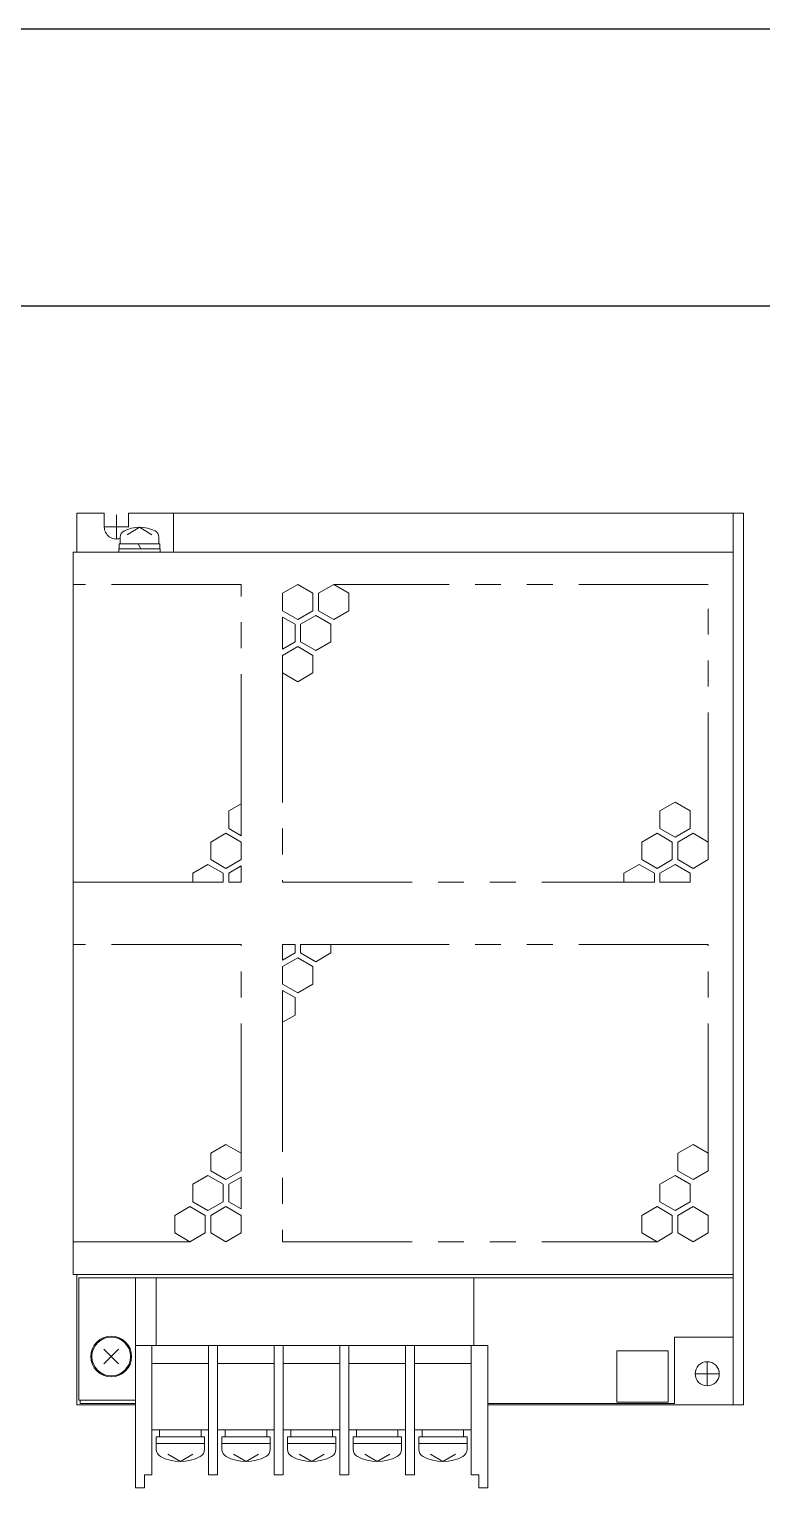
# Model space of a CAD drawing. Header units: millimetres. Extents: x -208796 to -83323, y 30910 to 103951.
# Drawn here: x -100429.8 to -100323.7, y 36231.3 to 36442.3 of the extents above; entities that cross this region are included whole.
import ezdxf

# ---------------------------------------------------------------- set-up
doc = ezdxf.new("R2010")
doc.units = ezdxf.units.MM
doc.header["$LTSCALE"] = 3
doc.linetypes.add('CENTER', pattern=[50.8, 31.75, -6.35, 6.35, -6.35])
doc.linetypes.add('PHANTOM', pattern=[2.5, 1.25, -0.25, 0.25, -0.25, 0.25, -0.25])

# ---------------------------------------------------------------- blocks, each defined once
blk = doc.blocks.new('*U105')
at = {"color": 0, "lineweight": 5}
for p, q in [((-152.7, 48), (-152.7, 39.5)), ((-133.85, 48), (-152.7, 48)), ((-152.5, 47.5), (-152.5, 39.5)), ((-152.5, 47.5), (-152, 47.5)), ((-134.33, 47.7), (-152, 47.7)), ((-152, 47.7), (-152, 39.5)), ((-134.33, -47), (-134.33, 47.7)), ((-133.85, -47), (-133.85, 48.5)), ((-133.85, 48.5), (-29.35, 48.5)), ((-29.35, 48.5), (-29.35, -47)), ((-23.7, 48), (-29.35, 48)), ((-23.7, 44), (-23.7, 48)), ((-144.64, 41.94), (-146.76, 44.06)), ((-144.64, 44.06), (-146.76, 41.94)), ((-23.7, 44), (-25.7, 44)), ((-28.85, 41.9), (-29.35, 41.9)), ((-28.85, 41.9), (-28.85, 35.9)), ((-28.15, 41.85), (-28.85, 41.85)), ((-28.15, 41.85), (-28.15, 35.95)), ((-27.18, 41.7), (-28.15, 41.7)), ((-25.75, 38.9), (-26.83, 40.7)), ((-25.7, 40.5), (-23.7, 40.5)), ((-23.7, 40.5), (-23.7, -48.5)), ((-164.7, 39.5), (-134.33, 39.5)), ((-164.7, 39.5), (-164.7, 38.2)), ((-162.8, 38.2), (-164.7, 38.2)), ((-162.8, 37.1), (-162.8, 38.2)), ((-144.1, -11.5), (-144.1, 39.5)), ((-28.85, 38.7), (-28.15, 39.1)), ((-25.75, 38.9), (-26.83, 37.1)), ((-144.1, 37.1), (-162.8, 37.1)), ((-159.11, 36.49), (-158.3, 36.49)), ((-158.3, 29.5), (-158.3, 36.5)), ((-158.3, 36.5), (-157.3, 36.5)), ((-157.3, 36), (-157.3, 36.5)), ((-157.3, 30), (-157.3, 36)), ((-157.3, 36), (-156.3, 36)), ((-156.3, 28.9), (-156.3, 37.1)), ((-146.7, 28.9), (-146.7, 37.1)), ((-144.1, 36.5), (-134.33, 36.5)), ((-29.35, 35.9), (-28.85, 35.9)), ((-28.85, 35.95), (-28.15, 35.95)), ((-27.18, 36.1), (-28.15, 36.1)), ((-160.9, 32.99), (-159.82, 34.79)), ((-127.82, 33.8), (-129.09, 31.6)), ((-125.28, 33.8), (-127.82, 33.8)), ((-124.01, 31.6), (-125.28, 33.8)), ((-29.35, 34), (-23.7, 34)), ((-160.9, 32.99), (-159.82, 31.19)), ((-157.3, 30), (-156.3, 30)), ((-157.3, 29.5), (-157.3, 30)), ((-129.09, 31.6), (-127.82, 29.4)), ((-125.28, 29.4), (-124.01, 31.6)), ((-123.32, 31.2), (-124.59, 29)), ((-120.78, 31.2), (-123.32, 31.2)), ((-119.51, 29), (-120.78, 31.2)), ((-75.78, 31.2), (-77.1, 31.2)), ((-77.1, 26.8), (-77.1, 31.2)), ((-74.51, 29), (-75.78, 31.2)), ((-144.1, 28.9), (-162.8, 28.9)), ((-162.8, 27.6), (-162.8, 28.9)), ((-162.8, 27.6), (-144.1, 27.6)), ((-159.11, 29.49), (-158.3, 29.49)), ((-158.3, 29.5), (-157.3, 29.5)), ((-156.3, 19.4), (-156.3, 27.6)), ((-146.7, 19.4), (-146.7, 27.6)), ((-127.82, 28.6), (-129.09, 26.4)), ((-127.82, 29.4), (-125.28, 29.4)), ((-125.28, 28.6), (-127.82, 28.6)), ((-124.01, 26.4), (-125.28, 28.6)), ((-124.59, 29), (-123.32, 26.8)), ((-120.78, 26.8), (-119.51, 29)), ((-118.82, 28.6), (-120.09, 26.4)), ((-116.28, 28.6), (-118.82, 28.6)), ((-115.01, 26.4), (-116.28, 28.6)), ((-75.78, 26.8), (-74.51, 29)), ((-73.82, 28.6), (-75.09, 26.4)), ((-71.28, 28.6), (-73.82, 28.6)), ((-70.01, 26.4), (-71.28, 28.6)), ((-159.11, 26.99), (-158.3, 26.99)), ((-158.3, 20), (-158.3, 27)), ((-158.3, 27), (-157.3, 27)), ((-157.3, 26.5), (-157.3, 27)), ((-157.3, 20.5), (-157.3, 26.5)), ((-157.3, 26.5), (-156.3, 26.5)), ((-129.09, 26.4), (-127.82, 24.2)), ((-125.28, 24.2), (-124.01, 26.4)), ((-123.32, 26), (-124.36, 24.2)), ((-123.32, 26.8), (-120.78, 26.8)), ((-120.78, 26), (-123.32, 26)), ((-119.74, 24.2), (-120.78, 26)), ((-120.09, 26.4), (-118.82, 24.2)), ((-116.28, 24.2), (-115.01, 26.4)), ((-77.1, 26.8), (-75.78, 26.8)), ((-75.78, 26), (-77.1, 26)), ((-77.1, 24.2), (-77.1, 26)), ((-74.74, 24.2), (-75.78, 26)), ((-75.09, 26.4), (-73.82, 24.2)), ((-71.28, 24.2), (-70.01, 26.4)), ((-69.32, 26), (-70.36, 24.2)), ((-66.78, 26), (-69.32, 26)), ((-65.74, 24.2), (-66.78, 26)), ((-160.9, 23.49), (-159.82, 25.29)), ((-160.9, 23.49), (-159.82, 21.69)), ((-127.82, 24.2), (-125.28, 24.2)), ((-124.36, 24.2), (-119.74, 24.2)), ((-118.82, 24.2), (-116.28, 24.2)), ((-74.74, 24.2), (-77.1, 24.2)), ((-73.82, 24.2), (-71.28, 24.2)), ((-65.74, 24.2), (-70.36, 24.2)), ((-144.1, 19.4), (-162.8, 19.4)), ((-162.8, 18.1), (-162.8, 19.4)), ((-159.11, 19.99), (-158.3, 19.99)), ((-158.3, 20), (-157.3, 20)), ((-157.3, 20.5), (-156.3, 20.5)), ((-157.3, 20), (-157.3, 20.5)), ((-162.8, 18.1), (-144.1, 18.1)), ((-159.11, 17.49), (-158.3, 17.49)), ((-158.3, 10.5), (-158.3, 17.5)), ((-158.3, 17.5), (-157.3, 17.5)), ((-157.3, 17), (-157.3, 17.5)), ((-157.3, 11), (-157.3, 17)), ((-157.3, 17), (-156.3, 17)), ((-156.3, 9.9), (-156.3, 18.1)), ((-146.7, 9.9), (-146.7, 18.1)), ((-97.36, 18.2), (-92.74, 18.2)), ((-97.36, 18.2), (-96.32, 16.4)), ((-93.78, 16.4), (-92.74, 18.2)), ((-91.82, 18.2), (-93.09, 16)), ((-89.28, 18.2), (-91.82, 18.2)), ((-88.01, 16), (-89.28, 18.2)), ((-88.36, 18.2), (-86.1, 18.2)), ((-88.36, 18.2), (-87.32, 16.4)), ((-86.1, 18.2), (-86.1, 16.4)), ((-46.82, 18.2), (-48.09, 16)), ((-44.28, 18.2), (-46.82, 18.2)), ((-43.01, 16), (-44.28, 18.2)), ((-38.74, 18.2), (-43.36, 18.2)), ((-43.36, 18.2), (-42.32, 16.4)), ((-39.78, 16.4), (-38.74, 18.2)), ((-37.82, 18.2), (-39.09, 16)), ((-35.28, 18.2), (-37.82, 18.2)), ((-34.01, 16), (-35.28, 18.2)), ((-160.9, 13.99), (-159.82, 15.79)), ((-96.32, 16.4), (-93.78, 16.4)), ((-93.09, 16), (-91.82, 13.8)), ((-89.28, 13.8), (-88.01, 16)), ((-87.32, 15.6), (-88.59, 13.4)), ((-87.32, 16.4), (-86.1, 16.4)), ((-86.1, 15.6), (-87.32, 15.6)), ((-86.1, 15.6), (-86.1, 11.2)), ((-48.09, 16), (-46.82, 13.8)), ((-44.28, 13.8), (-43.01, 16)), ((-42.32, 15.6), (-43.59, 13.4)), ((-42.32, 16.4), (-39.78, 16.4)), ((-39.78, 15.6), (-42.32, 15.6)), ((-38.51, 13.4), (-39.78, 15.6)), ((-39.09, 16), (-37.82, 13.8)), ((-35.28, 13.8), (-34.01, 16)), ((-160.9, 13.99), (-159.82, 12.19)), ((-91.82, 13.8), (-89.28, 13.8)), ((-88.59, 13.4), (-87.32, 11.2)), ((-46.82, 13.8), (-44.28, 13.8)), ((-43.59, 13.4), (-42.32, 11.2)), ((-39.78, 11.2), (-38.51, 13.4)), ((-37.82, 13), (-39.09, 10.8)), ((-37.82, 13.8), (-35.28, 13.8)), ((-35.28, 13), (-37.82, 13)), ((-34.01, 10.8), (-35.28, 13)), ((-157.3, 11), (-156.3, 11)), ((-157.3, 10.5), (-157.3, 11)), ((-87.32, 11.2), (-86.1, 11.2)), ((-42.32, 11.2), (-39.78, 11.2)), ((-39.09, 10.8), (-37.82, 8.6)), ((-35.28, 8.6), (-34.01, 10.8)), ((-144.1, 9.9), (-162.8, 9.9)), ((-162.8, 8.6), (-162.8, 9.9)), ((-162.8, 8.6), (-144.1, 8.6)), ((-159.11, 10.49), (-158.3, 10.49)), ((-158.3, 10.5), (-157.3, 10.5)), ((-156.3, 0.4), (-156.3, 8.6)), ((-146.7, 0.4), (-146.7, 8.6)), ((-37.82, 8.6), (-35.28, 8.6)), ((-159.11, 7.99), (-158.3, 7.99)), ((-158.3, 1), (-158.3, 8)), ((-158.3, 8), (-157.3, 8)), ((-157.3, 7.5), (-157.3, 8)), ((-157.3, 1.5), (-157.3, 7.5)), ((-157.3, 7.5), (-156.3, 7.5)), ((-160.9, 4.49), (-159.82, 6.29)), ((-160.9, 4.49), (-159.82, 2.69)), ((-144.1, 0.4), (-162.8, 0.4)), ((-162.8, 0.4), (-162.8, -0.9)), ((-159.11, 0.99), (-158.3, 0.99)), ((-158.3, 1), (-157.3, 1)), ((-157.3, 1.5), (-156.3, 1.5)), ((-157.3, 1), (-157.3, 1.5)), ((-162.8, -0.9), (-144.1, -0.9)), ((-159.11, -1.51), (-158.3, -1.51)), ((-158.3, -8.5), (-158.3, -1.5)), ((-158.3, -1.5), (-157.3, -1.5)), ((-157.3, -2), (-157.3, -1.5)), ((-157.3, -8), (-157.3, -2)), ((-157.3, -2), (-156.3, -2)), ((-156.3, -9.1), (-156.3, -0.9)), ((-146.7, -9.1), (-146.7, -0.9)), ((-160.9, -5.01), (-159.82, -3.21)), ((-160.9, -5.01), (-159.82, -6.81)), ((-157.3, -8), (-156.3, -8)), ((-157.3, -8.5), (-157.3, -8)), ((-164.7, -10.2), (-164.7, -11.5)), ((-162.8, -10.2), (-164.7, -10.2)), ((-144.1, -9.1), (-162.8, -9.1)), ((-162.8, -10.2), (-162.8, -9.1)), ((-159.11, -8.51), (-158.3, -8.51)), ((-158.3, -8.5), (-157.3, -8.5)), ((-144.1, -9.5), (-134.33, -9.5)), ((-164.7, -11.5), (-144.1, -11.5)), ((-152.7, -11.5), (-152.7, -48.5)), ((-152.5, -11.5), (-152.5, -38.5)), ((-152.3, -30.18), (-144.9, -30.18)), ((-152.3, -37.58), (-152.3, -30.18)), ((-144.9, -37.58), (-144.9, -30.18)), ((-75.78, -31.2), (-77.1, -31.2)), ((-77.1, -35.6), (-77.1, -31.2)), ((-74.51, -33.4), (-75.78, -31.2)), ((-75.78, -35.6), (-74.51, -33.4)), ((-127.82, -33.8), (-129.09, -36)), ((-125.28, -33.8), (-127.82, -33.8)), ((-124.01, -36), (-125.28, -33.8)), ((-77.1, -35.6), (-75.78, -35.6)), ((-73.82, -33.8), (-75.09, -36)), ((-71.28, -33.8), (-73.82, -33.8)), ((-70.01, -36), (-71.28, -33.8)), ((-152.3, -37.58), (-144.9, -37.58)), ((-129.09, -36), (-127.82, -38.2)), ((-125.28, -38.2), (-124.01, -36)), ((-123.32, -36.4), (-124.59, -38.6)), ((-120.78, -36.4), (-123.32, -36.4)), ((-119.51, -38.6), (-120.78, -36.4)), ((-77.1, -40.8), (-77.1, -36.4)), ((-75.78, -36.4), (-77.1, -36.4)), ((-74.51, -38.6), (-75.78, -36.4)), ((-75.09, -36), (-73.82, -38.2)), ((-71.28, -38.2), (-70.01, -36)), ((-69.32, -36.4), (-70.59, -38.6)), ((-66.78, -36.4), (-69.32, -36.4)), ((-65.51, -38.6), (-66.78, -36.4)), ((-142.9, -38.5), (-152.5, -38.5)), ((-142.9, -47), (-142.9, -38.5)), ((-127.82, -39), (-129.09, -41.2)), ((-127.82, -38.2), (-125.28, -38.2)), ((-125.28, -39), (-127.82, -39)), ((-124.01, -41.2), (-125.28, -39)), ((-124.59, -38.6), (-123.32, -40.8)), ((-120.78, -40.8), (-119.51, -38.6)), ((-118.82, -39), (-120.09, -41.2)), ((-116.28, -39), (-118.82, -39)), ((-115.01, -41.2), (-116.28, -39)), ((-75.78, -40.8), (-74.51, -38.6)), ((-73.82, -39), (-75.09, -41.2)), ((-73.82, -38.2), (-71.28, -38.2)), ((-71.28, -39), (-73.82, -39)), ((-70.01, -41.2), (-71.28, -39)), ((-70.59, -38.6), (-69.32, -40.8)), ((-66.78, -40.8), (-65.51, -38.6)), ((-129.09, -41.2), (-127.82, -43.4)), ((-125.28, -43.4), (-124.01, -41.2)), ((-123.32, -40.8), (-120.78, -40.8)), ((-120.09, -41.2), (-118.82, -43.4)), ((-116.28, -43.4), (-115.01, -41.2)), ((-77.1, -40.8), (-75.78, -40.8)), ((-75.09, -41.2), (-73.82, -43.4)), ((-71.28, -43.4), (-70.01, -41.2)), ((-69.32, -40.8), (-66.78, -40.8)), ((-127.82, -43.4), (-125.28, -43.4)), ((-118.82, -43.4), (-116.28, -43.4)), ((-73.82, -43.4), (-71.28, -43.4)), ((-152.7, -47), (-23.7, -47)), ((-23.7, -48.5), (-152.7, -48.5))]:
    blk.add_line(p, q, dxfattribs=at)
at = {"color": 3, "linetype": 'PHANTOM', "lineweight": 5, "ltscale": 5}
for p, q in [((-129.09, 48.5), (-129.09, 31.6)), ((-86.1, 24.2), (-86.1, 48.5)), ((-77.1, 48.5), (-77.1, 31.2)), ((-34.01, 24.2), (-34.01, 48.5)), ((-116.28, 24.2), (-86.1, 24.2)), ((-65.74, 24.2), (-34.01, 24.2)), ((-129.09, 18.2), (-129.09, -36)), ((-97.36, 18.2), (-129.09, 18.2)), ((-46.82, 18.2), (-77.1, 18.2)), ((-77.1, 18.2), (-77.1, -31.2)), ((-86.1, -43.4), (-86.1, 11.2)), ((-34.01, -43.4), (-34.01, 10.8)), ((-116.28, -43.4), (-86.1, -43.4)), ((-71.28, -43.4), (-34.01, -43.4))]:
    blk.add_line(p, q, dxfattribs=at)
at = {"color": 2, "linetype": 'CENTER', "lineweight": 5, "ltscale": 3}
for p, q in [((-27.45, 42.25), (-23.95, 42.25)), ((-25.7, 44), (-25.7, 40.5)), ((-148.2, -41.5), (-148.2, -45)), ((-149.95, -43.25), (-146.45, -43.25))]:
    blk.add_line(p, q, dxfattribs=at)
at = {"color": 0, "lineweight": 5}
for centre, radius in [((-145.7, 43), 2.95), ((-145.7, 43), 2.8), ((-148.2, -43.25), 1.75)]:
    blk.add_circle(centre, radius, dxfattribs=at)
for centre, radius, start, end in [((-25.7, 42.25), 1.75, 90, 198.3177), ((-27.18, 40.7), 1, 26.7437, 90), ((-30.75, 38.9), 5, 333.2563, 26.7437), ((-25.7, 42.25), 1.75, 268.3628, 270), ((-159.11, 35.29), 1.2, 90, 151.369), ((-27.18, 37.1), 1, 270, 333.2563), ((-154.9, 32.99), 6, 151.369, 208.631), ((-159.11, 30.69), 1.2, 208.631, 270), ((-154.9, 23.49), 6, 151.369, 208.631), ((-159.11, 25.79), 1.2, 90, 151.369), ((-159.11, 21.19), 1.2, 208.631, 270), ((-159.11, 16.29), 1.2, 90, 151.369), ((-154.9, 13.99), 6, 151.369, 208.631), ((-159.11, 11.69), 1.2, 208.631, 270), ((-154.9, 4.49), 6, 151.369, 208.631), ((-159.11, 6.79), 1.2, 90, 151.369), ((-159.11, 2.19), 1.2, 208.631, 270), ((-159.11, -2.71), 1.2, 90, 151.369), ((-154.9, -5.01), 6, 151.369, 208.631), ((-159.11, -7.31), 1.2, 208.631, 270)]:
    blk.add_arc(centre, radius, start, end, dxfattribs=at)

msp = doc.modelspace()

# ---------------------------------------------------------------- linework, layer by layer
msp.add_lwpolyline([(-100502.19, 36442.32), (-100502.19, 36402.32), (-100193.19, 36402.32), (-100193.19, 36442.32)], close=True)

# ---------------------------------------------------------------- block references
at = {"ltscale": 5, "rotation": 90}
msp.add_blockref('*U105', (-100374.89, 36396.02), dxfattribs=at)

doc.saveas('drawing.dxf')
